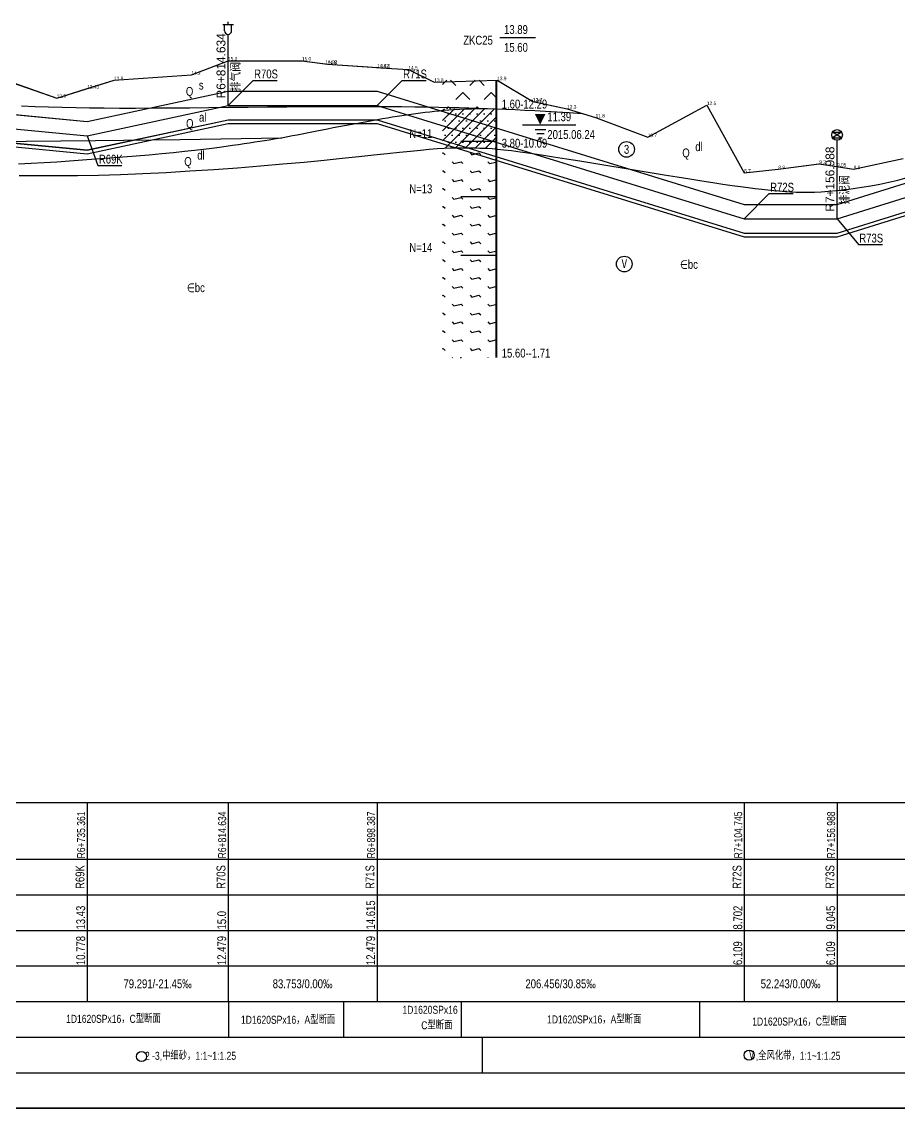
# Model space of a CAD drawing. Extents: x 525858 to 564773, y 2370984 to 2400075.
# Drawn here: x 557613 to 558107, y 2390429 to 2391040 of the extents above; entities that cross this region are included whole.
import ezdxf
from ezdxf.enums import TextEntityAlignment as Align

# ---------------------------------------------------------------- set-up
doc = ezdxf.new("R2010")
doc.units = 0
for name, pattern in [('CENTER', [2, 1.25, -0.25, 0.25, -0.25]), ('ZK', [20, 10, 0, 10]), ('ZKLIN', [0.4, 0.3, -0.1])]:
    doc.linetypes.add(name, pattern=pattern)
doc.layers.get('0').update_dxf_attribs({"linetype": 'CONTINUOUS'})
for name, color, linetype in [('pipe', 3, 'CONTINUOUS'), ('pipe_cen', 1, 'CENTER'), ('tab', 9, 'CONTINUOUS'), ('wipeout', 255, 'CONTINUOUS'), ('地形剖面', 4, 'CONTINUOUS'), ('布局裁图', 3, 'CONTINUOUS'), ('水工平面管线标注', 3, 'CONTINUOUS'), ('纵面管线标注', 3, 'CONTINUOUS'), ('附属设施', 2, 'CONTINUOUS')]:
    doc.layers.add(name, color=color, linetype=linetype)
doc.styles.add('ITALIC', font='txt', dxfattribs={"width": 0.7, "height": 0.28})
doc.styles.add('SIMP1', font='simp1.shx', dxfattribs={"width": 0.8, "bigfont": 'hz.shx'})

# ---------------------------------------------------------------- blocks, each defined once
blk = doc.blocks.new('uw')
for p, q in [((-0.143, -0.131), (0.159, -0.131)), ((0.109, -0.252), (-0.092, -0.252)), ((-0.042, -0.373), (0.059, -0.373))]:
    blk.add_line(p, q)
blk.add_lwpolyline([(0, 0, 0, 0.3, 0), (0, 0.3, 0.3, 0.3, 0)], format="xyseb")
at = {"style": 'ITALIC', "width": 0.7}
blk.add_attdef('SHUIWEI', (0.38, 0.156), '', height=0.28, dxfattribs=at)
blk = doc.blocks.new('qin排气阀va')
at = {"layer": '附属设施', "linetype": 'Continuous', "lineweight": -3}
for points in [[(-1.5, 22.8), (1.5, 22.8)], [(-1, 21), (-1, 22.8)], [(0, 22.8), (0, 23.55)], [(1, 21), (1, 22.8)], [(0, 0), (0, 20)]]:
    blk.add_lwpolyline(points, dxfattribs=at)
blk.add_arc((0, 21), 1, 180, 0, dxfattribs=at)
at = {"layer": '附属设施', "linetype": 'Continuous', "lineweight": -3, "style": 'SIMP1'}
blk.add_attdef('ZH', text='', height=2.5, rotation=90, dxfattribs=at).set_placement((0, 2), align=Align.BOTTOM_LEFT)
blk.add_attdef('名称', text='', height=2.5, rotation=90, dxfattribs=at).set_placement((1, 4), align=Align.TOP_LEFT)

msp = doc.modelspace()

# ---------------------------------------------------------------- hatches: boundary and pattern name
at = {"layer": '地形剖面'}
h = msp.add_hatch(dxfattribs=at)
h.set_pattern_fill('QG02', color=55, scale=20, style=0, pattern_type=2)
h.set_pattern_definition([(45, (550713.282, 2390571.749), (-8, 8), [5.656854, -5.656854]), (135, (550721.282, 2390571.749), (-8, -8), [5.656854, -5.656854])])
h.paths.add_polyline_path([(557879.811874, 2391006.649423), (557879.811874, 2390990.649423), (557849.811874, 2390990.649423), (557849.811874, 2391006.649423)])
h = msp.add_hatch(dxfattribs=at)
h.set_pattern_fill('QB07', color=55, scale=20, style=0, pattern_type=2)
h.set_pattern_definition([(45, (550713.282, 2390567.7494), (-2.8284271, 2.8284271), []), (0, (550753.282, 2390587.7494), (2, 4), [0, -4])])
h.paths.add_polyline_path([(557879.811874, 2390990.649423), (557879.811874, 2390968.649423), (557849.811874, 2390968.649423), (557849.811874, 2390990.649423)])
h = msp.add_hatch(dxfattribs=at)
h.set_pattern_fill('B001', color=55, scale=20, style=0, pattern_type=2)
h.set_pattern_definition([(315, (550730.282, 2390585.75), (-20.000006, 4e-15), [1.414214, -26.87]), (14.0362, (550726.282, 2390584.7494), (-20.0000115, 2e-05), [4.1231, -78.339]), (315, (550725.282, 2390585.75), (-20.000006, 4e-15), [1.414214, -26.87]), (315, (550730.282, 2390575.75), (-20.000006, 4e-15), [1.414214, -26.87]), (14.0362, (550726.282, 2390574.7494), (-20.0000115, 2e-05), [4.1231, -78.339]), (315, (550725.282, 2390575.75), (-20.000006, 4e-15), [1.414214, -26.87]), (315, (550720.282, 2390570.75), (4e-15, 20.000006), [1.414214, -26.87]), (14.0362, (550716.282, 2390569.7494), (-20.0000115, 2e-05), [4.1231, -78.339]), (315, (550715.282, 2390570.75), (-20.000006, 4e-15), [1.414214, -26.87]), (315, (550720.282, 2390580.75), (-20.000006, 4e-15), [1.414214, -26.87]), (14.0362, (550716.282, 2390579.7494), (-20.0000115, 2e-05), [4.1231, -78.339]), (315, (550715.282, 2390580.75), (-20.000006, 4e-15), [1.414214, -26.87])])
h.paths.add_polyline_path([(557879.811874, 2390968.649423), (557879.811874, 2390850.649423), (557849.811874, 2390850.649423), (557849.811874, 2390968.649423)])

# ---------------------------------------------------------------- linework, layer by layer
at = {"layer": 'pipe', "linetype": 'Continuous', "lineweight": -3}
for points in [[(556088.425874, 2391008.322316), (556279.312874, 2390990.772316), (556450.431874, 2391000.452316), (556476.912874, 2391001.952316), (556659.457874, 2391012.272316), (556785.705874, 2391019.412316), (556809.548874, 2391020.762316), (557022.753874, 2391020.762316), (557155.515874, 2391020.762316), (557249.847874, 2391020.762316), (557259.757874, 2391020.762316), (557352.380874, 2391011.932316), (557462.567874, 2391001.422316), (557559.130874, 2390992.212316), (557650.032874, 2390983.542316), (557729.305874, 2391000.552316), (557813.058874, 2391000.552316), (558019.416874, 2390936.852316), (558071.659874, 2390936.852316), (558225.979874, 2390985.032316)], [(556088.425874, 2391008.222316), (556279.312874, 2390990.672316), (556450.431874, 2391000.352316), (556476.912874, 2391001.852316), (556659.457874, 2391012.172316), (556785.705874, 2391019.312316), (556809.548874, 2391020.662316), (557022.753874, 2391020.662316), (557155.515874, 2391020.662316), (557249.847874, 2391020.662316), (557259.757874, 2391020.662316), (557352.380874, 2391011.832316), (557462.567874, 2391001.322316), (557559.130874, 2390992.112316), (557650.032874, 2390983.442316), (557729.305874, 2391000.452316), (557813.058874, 2391000.452316), (558019.416874, 2390936.752316), (558071.659874, 2390936.752316), (558225.979874, 2390984.932316)], [(556088.425874, 2390992.222315), (556279.312874, 2390974.672315), (556450.431874, 2390984.352315), (556476.912874, 2390985.852315), (556659.457874, 2390996.172315), (556785.705874, 2391003.312315), (556809.548874, 2391004.662315), (557022.753874, 2391004.662315), (557155.515874, 2391004.662315), (557249.847874, 2391004.662315), (557259.757874, 2391004.662315), (557352.380874, 2390995.832315), (557462.567874, 2390985.322315), (557559.130874, 2390976.112315), (557650.032874, 2390967.442315), (557729.305874, 2390984.452315), (557813.058874, 2390984.452315), (558019.416874, 2390920.752315), (558071.659874, 2390920.752315), (558225.979874, 2390968.932315)], [(556088.425874, 2390992.122316), (556279.312874, 2390974.572316), (556450.431874, 2390984.252316), (556476.912874, 2390985.752316), (556659.457874, 2390996.072316), (556785.705874, 2391003.212316), (556809.548874, 2391004.562316), (557022.753874, 2391004.562316), (557155.515874, 2391004.562316), (557249.847874, 2391004.562316), (557259.757874, 2391004.562316), (557352.380874, 2390995.732316), (557462.567874, 2390985.222316), (557559.130874, 2390976.012316), (557650.032874, 2390967.342316), (557729.305874, 2390984.352316), (557813.058874, 2390984.352316), (558019.416874, 2390920.652316), (558071.659874, 2390920.652316), (558225.979874, 2390968.832316)], [(556088.425874, 2390990.122316), (556279.312874, 2390972.572316), (556450.431874, 2390982.252316), (556476.912874, 2390983.752316), (556659.457874, 2390994.072316), (556785.705874, 2391001.212316), (556809.548874, 2391002.562316), (557022.753874, 2391002.562316), (557155.515874, 2391002.562316), (557249.847874, 2391002.562316), (557259.757874, 2391002.562316), (557352.380874, 2390993.732316), (557462.567874, 2390983.222316), (557559.130874, 2390974.012316), (557650.032874, 2390965.342316), (557729.305874, 2390982.352316), (557813.058874, 2390982.352316), (558019.416874, 2390918.652316), (558071.659874, 2390918.652316), (558225.979874, 2390966.832316)]]:
    msp.add_lwpolyline(points, dxfattribs=at)
at = {"layer": 'pipe_cen', "linetype": 'Continuous', "lineweight": -3}
msp.add_lwpolyline([(554452.532874, 2391009.322316), (554540.865874, 2391014.662316), (554574.741874, 2390989.612316), (554623.111874, 2390989.612316), (554758.738874, 2391022.422316), (554933.042874, 2391024.232316), (555316.125874, 2391034.882316), (555806.194874, 2391026.182316), (556067.685874, 2391002.132316), (556279.312874, 2390982.672316), (556809.548874, 2391012.662316), (557259.757874, 2391012.662316), (557650.032874, 2390975.442316), (557729.305874, 2390992.452316), (557813.058874, 2390992.452316), (558019.416874, 2390928.752316), (558071.659874, 2390928.752316), (558225.979874, 2390976.932316)], dxfattribs=at)
at = {"layer": '地形剖面', "color": 55}
for p, q in [((557882.131874, 2391030.649423), (557902.131874, 2391030.649423)), ((557894.76977, 2390981.649423), (557924.76977, 2390981.649423)), ((557880.131874, 2390972.149423), (557860.131874, 2390972.149423)), ((557880.131874, 2390941.149423), (557860.131874, 2390941.149423)), ((557880.131874, 2390908.149423), (557860.131874, 2390908.149423))]:
    msp.add_line(p, q, dxfattribs=at)
at = {"layer": '地形剖面', "linetype": 'Continuous', "lineweight": -3}
msp.add_lwpolyline([(557589.752874, 2391011.662316), (557632.937874, 2390996.662316), (557650.032874, 2391001.962316), (557650.032874, 2391001.962316), (557650.032874, 2391001.962316), (557650.032874, 2391001.962316), (557665.176874, 2391006.662316), (557708.696874, 2391009.662316), (557729.287874, 2391017.662316), (557729.305874, 2391017.662316), (557729.305874, 2391017.662316), (557729.305874, 2391017.662316), (557729.305874, 2391017.662316), (557770.801874, 2391017.662316), (557784.018874, 2391015.822316), (557785.165874, 2391015.662316), (557813.058874, 2391013.812316), (557813.058874, 2391013.812316), (557813.058874, 2391013.812316), (557815.258874, 2391013.662316), (557830.670874, 2391012.662316), (557845.218874, 2391005.662316), (557880.587874, 2391006.662316), (557900.672874, 2390994.662316), (557900.815874, 2390994.632316), (557919.935874, 2390990.662316), (557935.890874, 2390985.662316), (557965.246874, 2390974.662316), (557998.482874, 2390992.662316), (558019.416874, 2390954.682316), (558019.416874, 2390954.682316), (558019.416874, 2390954.682316), (558019.416874, 2390954.682316), (558019.425874, 2390954.662316), (558038.623874, 2390956.662316), (558061.641874, 2390959.662316), (558071.659874, 2390958.112316), (558071.659874, 2390958.112316), (558071.659874, 2390958.112316), (558071.659874, 2390958.112316), (558080.971874, 2390956.662316), (558108.778874, 2390962.662316)], dxfattribs=at)
at = {"layer": '地形剖面', "color": 55, "lineweight": -3}
msp.add_lwpolyline([(557609.165874, 2391004.922316), (557632.937874, 2390996.662316), (557665.176874, 2391006.662316), (557708.696874, 2391009.662316), (557729.287874, 2391017.662316), (557770.801874, 2391017.662316), (557785.165874, 2391015.662316), (557807.979874, 2391014.142316), (557815.258874, 2391013.662316), (557830.670874, 2391012.662316), (557845.218874, 2391005.662316), (557880.587874, 2391006.662316), (557900.672874, 2390994.662316), (557919.935874, 2390990.662316), (557935.890874, 2390985.662316), (557965.246874, 2390974.662316), (557998.482874, 2390992.662316), (558019.425874, 2390954.662316), (558038.623874, 2390956.662316), (558061.356874, 2390959.622316), (558061.641874, 2390959.662316), (558080.971874, 2390956.662316), (558108.778874, 2390962.662316)], dxfattribs=at)
at = {"layer": '地形剖面', "color": 55, "linetype": 'ZK', "const_width": 1}
msp.add_lwpolyline([(557880.131874, 2391006.649423), (557880.131874, 2390850.649423)], dxfattribs=at)
at = {"layer": '地形剖面', "color": 55, "linetype": 'ZKLIN', "const_width": 0.5}
msp.add_lwpolyline([(557880.131874, 2391006.649423), (557880.131874, 2390850.649423)], dxfattribs=at)
at = {"layer": '地形剖面', "color": 55}
for points in [[(557611.413104, 2390959.57374), (557618.67727, 2390959.973729), (557625.845088, 2390960.396168), (557632.990113, 2390960.844726), (557640.185898, 2390961.323073), (557647.505998, 2390961.834879), (557654.995587, 2390962.382111), (557662.586321, 2390962.959932), (557670.181475, 2390963.561801), (557677.684325, 2390964.181179), (557684.998146, 2390964.811526), (557692.026215, 2390965.446301), (557698.671806, 2390966.078966), (557704.838195, 2390966.702981), (557710.454106, 2390967.312736), (557715.550046, 2390967.906349), (557720.181974, 2390968.482868), (557724.405846, 2390969.04134), (557728.277618, 2390969.580814), (557731.853247, 2390970.100338), (557735.188689, 2390970.598961), (557738.339901, 2390971.075729), (557741.356336, 2390971.530775), (557744.261433, 2390971.968566), (557747.072125, 2390972.39465), (557749.805348, 2390972.814579), (557752.478037, 2390973.233902), (557755.107125, 2390973.658169), (557757.709547, 2390974.09293), (557760.302239, 2390974.543735), (557762.901114, 2390975.014985), (557765.517999, 2390975.506479), (557768.1637, 2390976.016868), (557770.849023, 2390976.544802), (557773.584775, 2390977.088932), (557776.381762, 2390977.647908), (557779.250791, 2390978.22038), (557782.202666, 2390978.804999), (557785.242718, 2390979.399965), (557788.35436, 2390980.001679), (557791.51553, 2390980.606093), (557794.704166, 2390981.209157), (557797.898205, 2390981.806823), (557801.075585, 2390982.395041), (557804.214242, 2390982.969763), (557807.292114, 2390983.526941), (557810.292092, 2390984.063274), (557813.216877, 2390984.578463), (557816.074123, 2390985.072957), (557818.871485, 2390985.547207), (557821.616617, 2390986.001663), (557824.317173, 2390986.436773), (557826.980809, 2390986.852988), (557829.615178, 2390987.250758), (557832.22816, 2390987.630457), (557834.828535, 2390987.99216), (557837.425308, 2390988.335869), (557840.027484, 2390988.661581), (557842.644069, 2390988.969299), (557845.284068, 2390989.259022), (557847.956485, 2390989.530749), (557850.670327, 2390989.784482), (557853.444172, 2390990.019223), (557856.334901, 2390990.229986), (557859.408966, 2390990.410789), (557862.732822, 2390990.55565), (557866.372923, 2390990.658584), (557870.395722, 2390990.71361), (557874.867674, 2390990.714745), (557879.855231, 2390990.656007)], [(557613.127292, 2390992.327583), (557620.824198, 2390991.982653), (557628.398653, 2390991.69693), (557635.957772, 2390991.467117), (557643.608668, 2390991.289914), (557651.458452, 2390991.162022), (557659.61424, 2390991.08014), (557668.183143, 2390991.040971), (557677.272275, 2390991.041214), (557686.951015, 2390991.076942), (557697.137805, 2390991.141718), (557707.713353, 2390991.228475), (557718.558368, 2390991.330148), (557729.553558, 2390991.439672), (557740.579632, 2390991.54998), (557751.517297, 2390991.654007), (557762.247262, 2390991.744686), (557772.665753, 2390991.816131), (557782.731068, 2390991.867163), (557792.417021, 2390991.897782), (557801.697428, 2390991.907988), (557810.546104, 2390991.897782), (557818.936864, 2390991.867163), (557826.843524, 2390991.816131), (557834.239898, 2390991.744686), (557841.116077, 2390991.653063), (557847.527244, 2390991.542433), (557853.544861, 2390991.414202), (557859.240387, 2390991.269775), (557864.68528, 2390991.110558), (557869.951001, 2390990.937957), (557875.109009, 2390990.753377), (557880.230764, 2390990.558224), (557885.387505, 2390990.352414), (557890.649589, 2390990.129897), (557896.087152, 2390989.883134), (557901.77033, 2390989.604585), (557907.769262, 2390989.286711), (557914.154083, 2390988.921973), (557920.99493, 2390988.50283), (557928.361939, 2390988.021744)], [(557584.11708, 2390972.089259), (557615.753844, 2390972.326671), (557654.762971, 2390972.763262), (557702.314422, 2390973.430025), (557759.578154, 2390974.357954)], [(557611.865721, 2390953.070805), (557622.362379, 2390953.010309), (557633.298081, 2390953.02829), (557644.670818, 2390953.140978), (557656.478578, 2390953.364603), (557668.719353, 2390953.715396), (557681.391131, 2390954.209587), (557694.462971, 2390954.856499), (557707.788212, 2390955.637836), (557721.19126, 2390956.528391), (557734.496524, 2390957.502961), (557747.528409, 2390958.536341), (557760.111324, 2390959.603328), (557772.069675, 2390960.678715), (557783.22787, 2390961.7373), (557793.448844, 2390962.756424), (557802.749647, 2390963.723623), (557811.185856, 2390964.628977), (557818.81305, 2390965.462569), (557825.686804, 2390966.214478), (557831.862698, 2390966.874788), (557837.396308, 2390967.43358), (557842.343213, 2390967.880934), (557846.757996, 2390968.211495), (557850.691268, 2390968.438154), (557854.192646, 2390968.578363), (557857.311745, 2390968.649578), (557860.098185, 2390968.66925), (557862.60158, 2390968.654833), (557864.871548, 2390968.62378), (557866.957707, 2390968.593545), (557868.920547, 2390968.574973), (557870.864069, 2390968.552478), (557872.903144, 2390968.503868), (557875.152647, 2390968.406949), (557877.727451, 2390968.239527), (557880.74243, 2390967.97941), (557884.312458, 2390967.604404), (557888.552408, 2390967.092315), (557893.542852, 2390966.427514), (557899.22715, 2390965.620623), (557905.514362, 2390964.688827), (557912.313547, 2390963.649311), (557919.533762, 2390962.519261), (557927.084069, 2390961.315863), (557934.873524, 2390960.056302), (557942.811187, 2390958.757762), (557950.808286, 2390957.43757), (557958.784726, 2390956.11361), (557966.662584, 2390954.803907), (557974.363932, 2390953.526486), (557981.810847, 2390952.299371), (557988.925402, 2390951.140587), (557995.629674, 2390950.068159), (558001.845736, 2390949.100111), (558007.518072, 2390948.249461), (558012.680796, 2390947.509199), (558017.390432, 2390946.867307), (558021.703503, 2390946.311767), (558025.676533, 2390945.830561), (558029.366043, 2390945.411673), (558032.828558, 2390945.043085), (558036.1206, 2390944.712778), (558039.297946, 2390944.412472), (558042.413387, 2390944.148826), (558045.518967, 2390943.932237), (558048.66673, 2390943.773101), (558051.908722, 2390943.681814), (558055.296985, 2390943.668773), (558058.883564, 2390943.744374), (558062.720504, 2390943.919013), (558066.844463, 2390944.201579), (558071.230562, 2390944.594928), (558075.838536, 2390945.100408), (558080.628119, 2390945.71937), (558085.559046, 2390946.453161), (558090.591053, 2390947.30313), (558095.683874, 2390948.270627), (558100.797243, 2390949.357), (558105.914506, 2390950.565935), (558111.113445, 2390951.910468)]]:
    msp.add_lwpolyline(points, dxfattribs=at)
for points in [[(557872.131874, 2390972.149423, 0, 4, 0), (557872.131874, 2390977.149423, 0, 0, 0), (557872.131874, 2390984.149423, 0, 0, 0)], [(557872.131874, 2390941.149423, 0, 4, 0), (557872.131874, 2390946.149423, 0, 0, 0), (557872.131874, 2390953.149423, 0, 0, 0)], [(557872.131874, 2390908.149423, 0, 4, 0), (557872.131874, 2390913.149423, 0, 0, 0), (557872.131874, 2390920.149423, 0, 0, 0)]]:
    msp.add_lwpolyline(points, format="xyseb", dxfattribs=at)
for centre in [(557953.314339, 2390967.800375), (557952.058074, 2390903.324482)]:
    msp.add_circle(centre, 4.4, dxfattribs=at)
at = {"layer": '纵面管线标注', "color": 9, "linetype": 'Continuous', "lineweight": -3}
for points in [[(557729.305874, 2390992.452316), (557743.445874, 2391006.592316), (557756.945874, 2391006.592316)], [(557813.058874, 2390992.452316), (557827.198874, 2391006.592316), (557840.698874, 2391006.592316)], [(557650.032874, 2390975.442316), (557656.150068, 2390958.679293), (557669.650068, 2390958.679293)], [(558019.416874, 2390928.752316), (558033.556874, 2390942.892316), (558047.056874, 2390942.892316)], [(558071.659874, 2390928.752316), (558083.682757, 2390914.30154), (558097.182757, 2390914.30154)]]:
    msp.add_lwpolyline(points, dxfattribs=at)
at = {"layer": '附属设施', "linetype": 'Continuous', "lineweight": -3}
for points in [[(558069.079729, 2390977.408268), (558074.239729, 2390977.408268), (558069.079729, 2390974.347468), (558074.239729, 2390974.347468), (558069.079729, 2390977.408268)], [(558071.659729, 2390928.753828), (558071.659729, 2390972.877868)]]:
    msp.add_lwpolyline(points, dxfattribs=at)
msp.add_circle((558071.659729, 2390975.877868), 3, dxfattribs=at)

# ---------------------------------------------------------------- block references
at = {"layer": '地形剖面', "color": 55, "xscale": 20, "yscale": 20, "zscale": 20}
msp.add_blockref('uw', (557904.76977, 2390981.649423), dxfattribs=at)
at = {"layer": '附属设施', "linetype": 'Continuous', "lineweight": -3, "xscale": 2, "yscale": 2, "zscale": 2}
msp.add_blockref('qin排气阀va', (557729.304968, 2390992.455117), dxfattribs=at).add_auto_attribs({'ZH': 'R6+814.634', '名称': '排气阀'})

# ---------------------------------------------------------------- texts
at = {"layer": '地形剖面', "color": 55, "style": 'SIMP1', "width": 0.8}
for s, p in [('13.89', (557891.131874, 2391032.649423)), ('15.60', (557891.131874, 2391022.649423))]:
    msp.add_text(s, height=5, dxfattribs=at).set_placement(p, align=Align.CENTER)
for s, p in [('ZKC25', (557878.131874, 2391026.649423)), ('N=11', (557844.089522, 2390974.149423)), ('N=13', (557844.089522, 2390943.149423)), ('N=14', (557844.089522, 2390910.149423))]:
    msp.add_text(s, height=5, dxfattribs=at).set_placement(p, align=Align.RIGHT)
at = {"layer": '地形剖面', "color": 9, "linetype": 'Continuous', "lineweight": -3, "style": 'SIMP1', "width": 0.8}
for s, p in [('15.0', (557729.287874, 2391017.662316)), ('15.0', (557729.305874, 2391017.662316)), ('15.0', (557729.305874, 2391017.662316)), ('15.0', (557729.305874, 2391017.662316)), ('15.0', (557729.305874, 2391017.662316)), ('15.0', (557770.801874, 2391017.662316)), ('14.82', (557784.018874, 2391015.822316)), ('14.8', (557785.165874, 2391015.662316)), ('14.62', (557813.058874, 2391013.812316)), ('14.62', (557813.058874, 2391013.812316)), ('14.62', (557813.058874, 2391013.812316)), ('14.6', (557815.258874, 2391013.662316)), ('14.5', (557830.670874, 2391012.662316)), ('13.9', (557665.176874, 2391006.662316)), ('14.2', (557708.696874, 2391009.662316)), ('13.8', (557845.218874, 2391005.662316)), ('13.9', (557880.587874, 2391006.662316)), ('13.43', (557650.032874, 2391001.962316)), ('13.43', (557650.032874, 2391001.962316)), ('13.43', (557650.032874, 2391001.962316)), ('13.43', (557650.032874, 2391001.962316)), ('12.9', (557632.937874, 2390996.662316)), ('12.7', (557900.672874, 2390994.662316)), ('12.7', (557900.815874, 2390994.632316)), ('12.3', (557919.935874, 2390990.662316)), ('12.5', (557998.482874, 2390992.662316)), ('11.8', (557935.890874, 2390985.662316)), ('10.7', (557965.246874, 2390974.662316)), ('8.9', (558038.623874, 2390956.662316)), ('9.2', (558061.641874, 2390959.662316)), ('9.05', (558071.659874, 2390958.112316)), ('9.05', (558071.659874, 2390958.112316)), ('9.05', (558071.659874, 2390958.112316)), ('9.05', (558071.659874, 2390958.112316)), ('8.9', (558080.971874, 2390956.662316)), ('8.7', (558019.416874, 2390954.682316)), ('8.7', (558019.416874, 2390954.682316)), ('8.7', (558019.416874, 2390954.682316)), ('8.7', (558019.416874, 2390954.682316)), ('8.7', (558019.425874, 2390954.662316))]:
    msp.add_text(s, height=2, dxfattribs=at).set_placement(p)
at = {"layer": '地形剖面', "color": 55, "style": 'SIMP1', "width": 0.8}
for s, p in [('Q', (557707.660373, 2390999.737848)), ('Q', (557707.763319, 2390981.707619)), ('3', (557953.314339, 2390967.800375)), ('Q', (557986.738978, 2390965.151356)), ('Q', (557706.746163, 2390960.334913)), ('Ⅴ', (557952.058074, 2390903.324482)), ('∈bc', (557988.393455, 2390903.227475)), ('∈bc', (557711.195955, 2390890.150161))]:
    msp.add_text(s, height=5, dxfattribs=at).set_placement(p, align=Align.MIDDLE)
for s, p in [('s', (557712.860373, 2391001.404515)), ('1.60-12.29', (557883.131874, 2390990.769423)), ('al', (557712.963319, 2390983.374286)), ('11.39', (557908.76977, 2390983.649423)), ('2015.06.24', (557908.76977, 2390973.649423)), ('3.80-10.09', (557883.131874, 2390968.769423)), ('dl', (557991.938978, 2390966.818023)), ('dl', (557711.946163, 2390962.00158)), ('15.60--1.71', (557883.131874, 2390850.769423))]:
    msp.add_text(s, height=5, dxfattribs=at).set_placement(p)
at = {"layer": '纵面管线标注', "linetype": 'Continuous', "lineweight": -3, "style": 'SIMP1', "width": 0.8}
for s, p in [('R70S', (557743.945874, 2391007.692316)), ('R71S', (557827.698874, 2391007.692316)), ('R69K', (557656.650068, 2390959.779293)), ('R72S', (558034.056874, 2390943.992316)), ('R73S', (558084.182757, 2390915.40154))]:
    msp.add_text(s, height=5, dxfattribs=at).set_placement(p)
at = {"layer": '附属设施', "linetype": 'Continuous', "lineweight": -3, "style": 'SIMP1'}
msp.add_attdef('R7+156.988', text='0', height=5, rotation=89.999998466, dxfattribs=at).set_placement((558071.659729, 2390932.753828), align=Align.BOTTOM_LEFT)
msp.add_attdef('排泥阀', text='0', height=5, rotation=89.999998466, dxfattribs=at).set_placement((558073.659729, 2390936.753828), align=Align.TOP_LEFT)

# ---------------------------------------------------------------- wipeouts: each hides what was drawn before it
at = {"linetype": 'Continuous', "lineweight": -3}
msp.add_wipeout([(550845.99349, 2390600.672316), (563560.805874, 2390600.672316), (563560.805874, 2390428.672316), (550845.99349, 2390428.672316)], dxfattribs=at).dxf.layer = 'wipeout'

# ---------------------------------------------------------------- next in the draw order: linework, layer by layer
at = {"layer": 'tab', "linetype": 'Continuous', "lineweight": -3}
for points in [[(550767.934025, 2390600.672316), (563560.805874, 2390600.672316)], [(557650.032874, 2390600.672316), (557650.032874, 2390508.672316)], [(557729.305874, 2390600.672316), (557729.305874, 2390508.672316)], [(557813.058874, 2390600.672316), (557813.058874, 2390508.672316)], [(558019.416874, 2390600.672316), (558019.416874, 2390508.672316)], [(558071.659874, 2390600.672316), (558071.659874, 2390508.672316)], [(550767.934025, 2390568.672316), (563560.805874, 2390568.672316)], [(550767.934025, 2390548.672316), (563560.805874, 2390548.672316)], [(550767.934025, 2390528.672316), (563560.805874, 2390528.672316)], [(550767.934025, 2390508.672316), (563560.805874, 2390508.672316)], [(557650.032874, 2390508.672316), (557650.032874, 2390488.672316)], [(557729.305874, 2390508.672316), (557729.305874, 2390488.672316)], [(557813.058874, 2390508.672316), (557813.058874, 2390488.672316)], [(558019.416874, 2390508.672316), (558019.416874, 2390488.672316)], [(558071.659874, 2390508.672316), (558071.659874, 2390488.672316)], [(550767.934025, 2390488.672316), (563560.805874, 2390488.672316)], [(557729.553558, 2390488.672316), (557729.553558, 2390468.672316)], [(557794.233248, 2390488.672316), (557794.233248, 2390468.672316)], [(557860.300589, 2390488.672316), (557860.300589, 2390468.672316)], [(557994.242242, 2390488.672316), (557994.242242, 2390468.672316)], [(550767.934025, 2390468.672316), (563560.805874, 2390468.672316)], [(557872.131874, 2390468.672316), (557872.131874, 2390448.672316)], [(550767.934025, 2390448.672316), (563560.805874, 2390448.672316)], [(550852.671874, 2390448.672316), (563560.806355, 2390448.672316)], [(550767.934025, 2390428.672316), (563560.805874, 2390428.672316)]]:
    msp.add_lwpolyline(points, dxfattribs=at)
for points in [[(557650.032874, 2390498.672316, 0, 1, 0), (557647.032874, 2390498.672316, 0, 0, 0), (557474.895374, 2390498.672316, 0, 0, 0)], [(557650.032874, 2390498.672316, 0, 1, 0), (557653.032874, 2390498.672316, 0, 0, 0), (557669.669374, 2390498.672316, 0, 0, 0)], [(557729.305874, 2390498.672316, 0, 1, 0), (557726.305874, 2390498.672316, 0, 0, 0), (557709.669374, 2390498.672316, 0, 0, 0)], [(557729.305874, 2390498.672316, 0, 1, 0), (557732.305874, 2390498.672316, 0, 0, 0), (557751.182374, 2390498.672316, 0, 0, 0)], [(557813.058874, 2390498.672316, 0, 1, 0), (557810.058874, 2390498.672316, 0, 0, 0), (557791.182374, 2390498.672316, 0, 0, 0)], [(557813.058874, 2390498.672316, 0, 1, 0), (557816.058874, 2390498.672316, 0, 0, 0), (557896.237874, 2390498.672316, 0, 0, 0)], [(558019.416874, 2390498.672316, 0, 1, 0), (558016.416874, 2390498.672316, 0, 0, 0), (557936.237874, 2390498.672316, 0, 0, 0)], [(558071.659874, 2390498.672316, 0, 1, 0), (558074.659874, 2390498.672316, 0, 0, 0), (558128.819874, 2390498.672316, 0, 0, 0)]]:
    msp.add_lwpolyline(points, format="xyseb", dxfattribs=at)
at = {"layer": '布局裁图', "linetype": 'Continuous', "lineweight": -3}
msp.add_lwpolyline([(550845.99349, 2390600.672316), (563560.805874, 2390600.672316), (563560.805874, 2390428.672316), (550845.99349, 2390428.672316)], close=True, dxfattribs=at)
at = {"layer": '水工平面管线标注', "linetype": 'Continuous', "lineweight": -3}
for centre in [(557680.659756, 2390457.743737), (558022.269332, 2390458.524832)]:
    msp.add_circle(centre, 2.843946, dxfattribs=at)

# ---------------------------------------------------------------- next in the draw order: texts
at = {"layer": 'tab', "color": 3, "linetype": 'Continuous', "lineweight": -3, "style": 'SIMP1', "width": 0.8}
for s, height, p in [('R6+735.361', 4.5, (557648.932874, 2390569.172316)), ('R6+814.634', 4.5, (557728.205874, 2390569.172316)), ('R6+898.387', 4.5, (557811.958874, 2390569.172316)), ('R7+104.745', 4.5, (558018.316874, 2390569.172316)), ('R7+156.988', 4.5, (558070.559874, 2390569.172316)), ('14.615', 5, (557811.958874, 2390529.172316)), ('13.43', 5, (557648.932874, 2390529.172316)), ('15.0', 5, (557728.205874, 2390529.172316)), ('8.702', 5, (558018.316874, 2390529.172316)), ('9.045', 5, (558070.559874, 2390529.172316)), ('10.778', 5, (557648.932874, 2390509.172316)), ('12.479', 5, (557728.205874, 2390509.172316)), ('12.479', 5, (557811.958874, 2390509.172316)), ('6.109', 5, (558018.316874, 2390509.172316)), ('6.109', 5, (558070.559874, 2390509.172316))]:
    msp.add_text(s, height=height, rotation=89.999998453, dxfattribs=at).set_placement(p)
for s, p in [('R69K', (557650.032874, 2390558.672316)), ('R70S', (557729.305874, 2390558.672316)), ('R71S', (557813.058874, 2390558.672316)), ('R72S', (558019.416874, 2390558.672316)), ('R73S', (558071.659874, 2390558.672316))]:
    msp.add_text(s, height=5, rotation=89.999998453, dxfattribs=at).set_placement(p, align=Align.BOTTOM_CENTER)
for s, height, p in [('79.291/-21.45‰', 5, (557689.669374, 2390498.672316)), ('83.753/0.00‰', 5, (557771.182374, 2390498.672316)), ('206.456/30.85‰', 5, (557916.237874, 2390498.672316)), ('52.243/0.00‰', 5, (558045.538374, 2390498.672316)), ('1D1620SPx16', 4.5, (557842.845927, 2390484.04476)), ('1D1620SPx16，C型断面', 4.5, (557664.826157, 2390478.956571)), ('1D1620SPx16，A型断面', 4.5, (557763.019368, 2390478.427805)), ('C型断面', 4.5, (557846.643732, 2390475.323763)), ('1D1620SPx16，A型断面', 4.5, (557935.109043, 2390478.62524)), ('1D1620SPx16，C型断面', 4.5, (558050.590708, 2390477.427858))]:
    msp.add_text(s, height=height, dxfattribs=at).set_placement(p, align=Align.MIDDLE_CENTER)
at = {"layer": '水工平面管线标注', "linetype": 'Continuous', "lineweight": -3, "style": 'SIMP1', "width": 0.8}
for s, p in [('2 -3,中细砂，1:1~1:1.25', (557708.181374, 2390458.176724)), ('Ⅴ,全风化带，1:1~1:1.25', (558047.423565, 2390458.176724))]:
    msp.add_text(s, height=4.5, dxfattribs=at).set_placement(p, align=Align.MIDDLE_CENTER)

doc.saveas('drawing.dxf')
